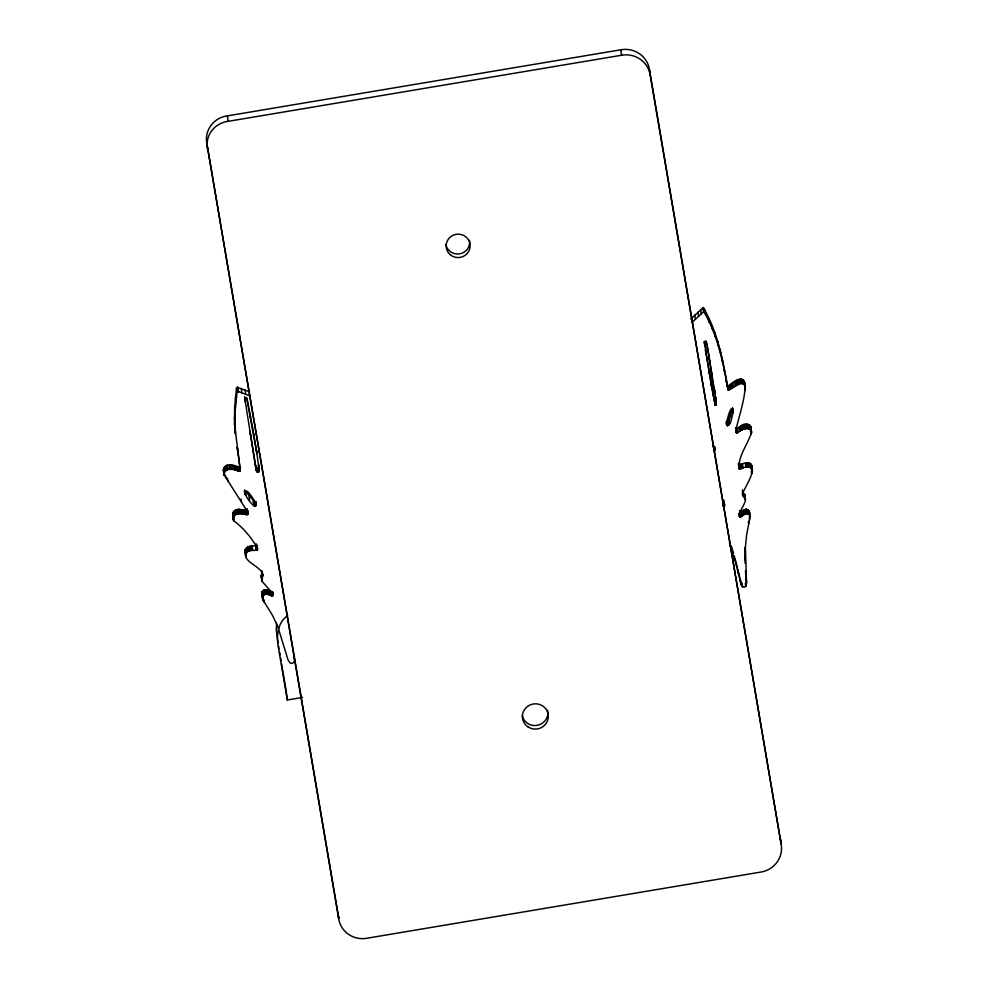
<?xml version="1.0" encoding="UTF-8"?>
<svg xmlns="http://www.w3.org/2000/svg" width="988" height="988" viewBox="0 0 988 988"><rect width="100%" height="100%" fill="white"/><g stroke="black" fill="none" stroke-linecap="round" stroke-linejoin="round"><path stroke-width="1.48" d="M745.162 563.432L744.853 547.476M729.428 543.104L734.936 560.159L741.37 585.094L742.692 586.872L744.656 587.144L746.101 585.761L746.533 582.969L745.409 547.303L746.545 535.496L750.053 516.514L749.052 514.402L746.545 513.488L739.95 516.835L739.11 513.871M258.634 467.102L258.584 464.743L259.054 471.597M739.543 516.687C738.172 511.562 745.026 505.3 745.421 499.817C745.409 497.335 741.506 495.89 742.667 493.024C747.941 481.971 762.613 460.198 739.308 468.88C737.493 456.11 748.521 443.834 751.559 431.793C750.571 427.137 744.557 428.36 741.543 430.064C728.638 439.203 740.938 420.579 748.114 424.519C750.892 425.124 751.917 428.693 750.374 430.953M239.022 460.05L234.489 423.84L234.625 407.476L236.478 388.099L237.873 387.481L249.556 391.816M234.872 429.619L235.379 433.744L235.144 411.601L237.058 392.038L238.392 391.606L250.063 395.929M733.034 411.082C731.503 401.461 726.155 422.531 726.513 424.408C730.564 430.052 733.602 410.65 732.701 408.019M714.485 389.111L716.164 402.326L715.497 405.278L711.311 385.567L704.333 341.774L704.852 345.899C706.136 322.545 713.632 397.053 714.991 393.236L709.075 357.261L709.594 361.386M745.187 390.174C746.94 371.463 725.118 398.584 728.514 385.863C760.525 359.274 735.974 422.642 736.196 430.262L736.937 432.991M262.228 571.484L261.4 577.116M272.75 591.726L273.194 595.295L272.243 592.849L261.919 581.24L262.746 575.065M276.628 623.317L276.282 629.875L278.036 643.04M749.522 513.414C750.065 505.411 736.221 511.623 740.284 516.872M716.004 404.981L715.559 397.028L716.164 402.326M239.158 467.003C238.133 478.155 243.221 463.693 238.133 467.102C233.761 464.138 222.547 463.384 223.634 471.103M745.94 579.981L745.57 570.78L746.076 574.905M256.732 545.907C252.805 545.66 242.937 546.352 245.493 552.934M247.494 509.969C243.258 511.586 236.935 506.77 233.526 511.908C231.945 514.501 232.859 517.836 233.563 520.565C242.468 527.259 250.088 536.002 256.028 545.709C261.795 553.243 250.038 548.439 247.074 552.033C240.306 561.456 261.684 565.852 262.734 574.893M294.35 655.39L294.362 661.565L292.584 663.269L290.225 663.109L288.027 659.861L277.85 626.787L272.75 615.783L262.672 599.42L262.512 596.468L264.586 594.319L267.019 594.134L272.392 595.949L272.083 591.775L266.513 590.009L264.08 590.194L262.005 592.343L262.339 595.776M728.317 425.322L727.798 421.209L732.417 408.056L732.923 412.181M723.772 500.027C723.068 509.265 726.872 506.548 722.475 501.052M256.337 504.905C256.584 503.818 245.74 485.244 244.567 492.382C245.209 496.359 257.51 513.995 256.028 501.805M745.434 499.743L744.816 494.79L742.63 491.975M273.194 595.295L272.849 592.553M247.803 510.734L248.087 513.958L247.408 511.475L223.856 474.438L225.054 471.325L227.697 469.448L233.131 469.399L239.392 471.227L238.935 467.089M715.571 400.659L715.633 405.253M724.575 505.584L724.179 502.114M751.362 469.399C754.462 460.322 742.717 463.496 738.555 464.558M257.498 549.624L257.065 545.215M248.087 513.958C243.628 515.168 232.97 510.784 233.242 519.453M240.059 470.671L239.244 461.742M258.535 467.472C258.782 469.646 257.646 475.24 255.954 469.115L244.604 397.176M715.46 400.893L715.818 405.166M727.971 421.024L728.489 425.149M724.426 505.868L723.908 501.743M239.849 470.98L239.504 466.62M255.435 501.484L255.225 506.029L254.595 501.916L244.765 490.505M257.189 550.094L256.843 545.759M690.76 319.038L703.061 307.651M692.292 322.174L703.567 311.776L703.172 307.601L703.901 311.8C717.905 335.611 723.093 362.991 728.057 389.754C730.712 392.298 725.637 378.478 728.625 390.05M258.868 471.844L258.313 467.769M727.44 425.593L726.748 421.419L727.798 421.209M287.669 615.549C277.838 622.181 276.282 635.58 278.184 646.424L287.31 699.986L302.526 697.429M256.979 550.254L256.25 543.869M727.662 421.296L728.107 425.47L727.514 421.382M713.744 450.479L715.102 449.552L712.941 446.428M256.818 550.341L256.46 546.129M714.596 450.528L714.448 447.675M715.151 401.116L715.547 405.278M272.602 595.888L272.28 591.689M723.475 502.003L724.105 506.091M250.52 435.239L250.013 431.114L255.534 465.471L256.522 467.608L258.041 467.917M727.366 421.431L727.711 425.593M256.645 550.402L256.225 546.253M736.455 428.866L736.863 433.003M740.494 516.848L740.086 512.71M206.949 143.915A23.848 23.243 -7.1 0 1 227.438 115.868L620.859 49.783A24.539 23.91 -7.1 0 1 649.486 69.58L781.138 844.048A24.465 23.836 -7.1 0 1 760.661 872.095L367.24 938.192A24.305 23.687 -7.1 0 1 338.6 918.395L207.122 145.285M207.628 149.386A23.848 23.243 -7.1 0 1 228.117 121.339L621.538 55.242A24.539 23.91 -7.1 0 1 650.166 75.039L781.138 844.048M258.066 472.128L257.559 468.003L257.942 472.128M739.691 465.027L740.444 469.139L739.938 465.015M722.759 505.695L723.809 506.152M271.972 595.962L271.354 591.824M723.685 506.14L723.117 502.015M726.933 421.468L727.637 425.606M714.102 450.565L713.756 447.823M714.855 401.14L715.374 405.265M723.574 506.128L722.883 501.941M739.851 516.81L739.407 514.032M271.663 595.9L271.144 591.775M254.04 501.83L254.781 506.017M739.086 464.903L739.839 469.102L739.32 464.978M726.748 421.419L727.205 425.519M714.695 401.091L715.164 405.204M728.415 390.001L727.847 385.863M253.731 501.694L254.348 505.868M738.789 464.768L739.481 468.979M739.246 468.843L738.542 463.236M727.662 385.74L728.168 389.865M253.447 501.496L254.151 505.757M256.522 467.608L257.102 471.795M735.899 428.656L736.678 432.966M739.012 468.621L738.456 463.891M233.736 517.428L232.736 515.328M703.382 307.676C717.276 331.449 722.685 358.669 727.427 385.431M714.41 400.856L705.444 349.913L705.951 354.037M261.981 581.339L261.289 575.004M741.42 581.994L741.766 585.872M744.816 494.79L745.421 499.817M261.82 581.03L261.178 575.918M740.543 579.944L739.901 577.881L740.407 582.006M731.305 545.944L733.528 553.157M735.196 559.023L737.505 567.976M739.567 576.486L737.888 569.471L738.407 573.596M714.312 400.597L714.929 404.981M247.049 398.386L253.484 432.336M253.731 433.769L256.88 453.64L246.691 398.028C244.407 394.941 245.222 408.328 244.728 396.991M706.099 341.008L706.951 345.541M708.816 355.804L707.223 347.047L707.741 351.172M207.208 145.434L337.921 912.924A24.305 23.687 -7.1 0 0 338.328 915.024M278.542 646.016L279.048 648.993M279.555 651.969L280.061 654.945M280.567 657.922L281.074 660.898M281.58 663.874L286.149 690.649M256.374 449.515L259.165 470.041M750.942 427.211L751.584 432.732M750.608 426.47L751.522 433.213M750.423 426.174L750.942 430.299M744.767 382.85L745.36 387.543M750.225 425.902L751.275 434.164M744.507 382.035L745.36 388.864M750.003 425.643L750.51 429.768M750.584 430.509L751.09 434.621M744.26 381.529L745.298 389.519M749.769 425.408L750.275 429.521M744.075 381.232L744.594 385.357M749.509 425.173L750.015 429.298M743.655 380.689L744.396 385.085M749.324 425.05L749.843 429.163M743.421 380.454L743.939 384.567M748.953 424.815L749.657 429.051M748.743 424.716L749.262 428.841M743.161 380.219L743.68 384.344M748.546 424.642L749.052 428.767M742.902 380.01L743.408 384.134M748.336 424.568L748.842 428.693M742.667 379.849L743.186 383.974M748.114 424.519L748.632 428.644M742.42 379.713L742.939 383.838M747.891 424.482L748.41 428.607M742.173 379.59L742.68 383.715M747.681 424.47L748.188 428.594M741.914 379.491L742.42 383.616M741.642 379.404L742.161 383.529M741.37 379.343L741.889 383.468M741.099 379.306L741.605 383.43M746.755 424.445L747.274 428.57M751.769 465.632L752.473 471.091M740.815 379.281L741.333 383.406M751.584 465.225L752.448 471.313M751.25 464.681L752.066 471.066M751.065 464.422L751.572 468.547M751.559 468.868L752.078 472.993M740.284 379.281L740.79 383.406M745.829 424.507L746.348 428.619M750.855 464.187L751.374 468.312M750.633 463.952L751.152 468.077M750.398 463.743L750.917 467.867M751.312 471.288L751.646 474.042M739.74 379.306L740.259 383.43M750.151 463.557L750.67 467.682M749.892 463.372L750.411 467.497M739.209 379.38L739.716 383.505M744.915 424.63L745.434 428.755M749.62 463.211L750.139 467.336M749.336 463.076L749.855 467.201M738.678 379.478L739.185 383.603M749.052 462.952L749.571 467.077M748.756 462.853L749.275 466.978M738.147 379.627L738.666 383.752M743.902 424.852L744.421 428.977M748.472 462.779L748.978 466.904M748.175 462.717L748.682 466.842M747.867 462.68L748.385 466.805M742.902 425.149L743.421 429.274M747.57 462.68L748.089 466.805M737.11 379.997L737.628 384.11M747.274 462.693L747.793 466.818M746.632 462.767L747.15 466.892M741.926 425.519L742.445 429.644M736.109 380.454L736.628 384.579M746.002 462.89L746.508 467.015M741.025 425.939L741.543 430.064M735.158 380.998L735.665 385.122M745.372 463.076L745.891 467.201M740.16 426.446L740.679 430.558M739.345 427.014L739.851 431.139M733.59 382.084L734.096 386.209M749.398 511.475L750.065 517.02M749.151 510.957L750.028 517.539M748.904 510.648L749.571 514.97M748.731 510.45L749.237 514.575M748.546 510.277L749.052 514.402M749.324 517.169L749.657 519.91M742.556 464.15L743.062 468.275M748.138 509.969L748.867 514.242M747.928 509.833L748.447 513.958M732.108 383.307L732.627 387.432M747.706 509.722L748.225 513.846M737.431 428.409L737.937 432.534M747.484 509.61L747.99 513.735M737.209 428.545L737.727 432.67M747.249 509.524L747.755 513.649M736.974 428.669L737.493 432.793M741.383 464.595L741.889 468.72M747.014 509.462L747.521 513.587M748.361 521.392L748.694 524.146M736.739 428.78L737.246 432.892M746.767 509.413L747.286 513.538M730.848 384.369L731.355 388.494M746.52 509.376L747.039 513.501M744.495 494.272L745.001 498.397M746.286 509.363L746.792 513.488M744.063 493.716L744.582 497.841M746.039 509.363L746.545 513.488M735.788 427.903L736.418 432.781M735.591 427.705L736.196 432.361M740.173 464.965L740.568 469.115M743.581 493.197L744.088 497.322M745.73 509.388L746.236 513.513M745.421 509.438L745.928 513.55M743.087 492.654L743.841 497.063M729.613 385.234L730.132 389.358M739.444 465.002L740.074 469.139M745.125 509.499L745.631 513.624M742.408 489.986L743.149 496.1M744.829 509.598L745.335 513.723M732.244 409.131L732.75 413.256M731.997 410.205L732.516 414.33M742.445 492.654L742.791 495.408M744.532 509.709L745.051 513.834M744.26 509.845L744.767 513.97M728.564 385.839L729.07 389.964M743.816 510.104L744.322 514.229M743.384 510.401L743.902 514.526M727.39 385.332L727.958 389.605M742.988 510.734L743.507 514.859M726.649 382.467L727.168 386.592M730.651 414.664L731.169 418.789M742.618 511.105L743.137 515.23M725.711 377.848L726.229 381.973M742.223 511.488L742.741 515.613M724.216 369.302L724.735 373.427M741.803 511.846L742.321 515.971M722.067 357.458L722.574 361.583M741.358 512.167L741.877 516.292M741.124 512.315L741.642 516.44M729.132 418.863L729.65 422.988M740.877 512.439L741.395 516.563M740.617 512.55L741.136 516.675M720.203 349.196L720.709 353.321M728.823 419.591L729.329 423.716M740.358 512.636L740.877 516.761M728.452 420.295L728.959 424.408M739.691 510.66L740.395 516.86M739.444 512.71L740.061 516.848M717.955 341.65L718.474 345.775M744.754 556.083L745.261 560.208M738.9 513.612L739.407 516.576M746.014 577.708L746.533 581.833M726.452 422.395L726.995 425.383M746.026 578.845L746.533 582.969M726.205 421.814L726.711 425.013M714.657 332.388L715.176 336.513M745.829 582.834L746.175 585.588M745.767 583.019L746.026 585.933M745.582 583.352L745.829 586.255M745.372 583.649L745.705 586.403M712.076 325.966L712.583 330.091M742.087 583.92L742.556 586.773M741.963 583.809L742.309 586.563M708.445 317.778L708.964 321.903M740.864 580.969L741.482 585.365M704.728 309.763L705.247 313.888M704.444 309.207L704.963 313.332M715.658 399.387L716.177 403.512M704.123 308.676L704.642 312.801M703.777 308.157L704.283 312.282M711.162 369.327L711.681 373.439M734.43 556.034L734.936 560.159M712.632 391.594L713.138 395.719M710.792 381.442L711.311 385.567M708.717 369.475L709.236 373.6M700.714 309.664L701.221 313.789M704.382 341.28L704.728 344.022M723.648 501.941L724.056 506.103M722.734 503.139L723.068 505.893M697.985 312.109L698.504 316.234M714.633 446.415L714.991 450.256L714.62 447.539M714.089 446.403L714.46 450.565L713.731 446.465M694.836 315.098L695.354 319.223M649.486 69.58L650.166 75.039M620.859 49.783L621.538 55.242M337.921 912.924L338.6 918.395M227.438 115.868L228.117 121.339M286.31 691.983L287.31 699.986M253.657 433.72L254.002 436.461M257.954 467.954L258.263 472.116M257.164 467.954L257.806 472.116M256.929 467.88L257.559 472.042M272.367 591.639L272.836 595.789M249.952 413.305L250.458 417.43M256.695 467.756L257.325 471.943M256.275 467.312L256.966 471.671M271.885 591.824L272.293 595.962M256.04 466.867L256.547 470.992M271.564 591.849L272.182 595.974M255.67 465.953L256.349 470.535M255.447 464.99L256.053 469.596M245.16 390.137L245.679 394.261M270.218 591.429L270.724 595.554M269.304 591.009L269.823 595.134M268.538 590.651L269.057 594.776M267.748 590.342L268.254 594.467M255.966 502.25L256.225 505.189M266.921 590.095L267.439 594.22M255.83 502.559L256.04 505.51M241.331 388.716L241.838 392.841M255.608 502.855L255.867 505.695M266.513 590.009L267.019 594.134M255.275 501.657L255.694 505.844M255.089 501.793L255.435 505.992M266.093 589.96L266.599 594.084M265.661 589.935L266.18 594.06M254.373 501.904L255.003 506.041M265.241 589.947L265.76 594.072M253.928 501.793L254.558 505.955M264.821 589.997L265.34 594.121M262.178 571.496L262.722 575.782M264.574 590.046L265.08 594.171M253.286 501.324L253.879 505.535M261.919 570.978L262.685 575.955M264.315 590.108L264.833 594.233M264.08 590.194L264.586 594.319M261.795 573.065L262.302 577.19M263.833 590.293L264.352 594.418M261.499 574.003L262.005 578.128M263.611 590.416L264.117 594.541M238.022 387.531L238.54 391.656M263.388 590.552L263.907 594.665M237.873 387.481L238.392 391.606M263.178 590.701L263.697 594.825M237.577 387.42L238.244 391.569M262.981 590.861L263.5 594.986M237.355 387.407L237.935 391.532M262.796 591.034L263.314 595.159M263.92 599.778L264.265 602.532M237.231 387.407L237.676 391.544M256.991 545.5L257.411 549.797M262.623 591.232L263.141 595.356M237.108 387.432L237.503 391.606M262.462 591.429L262.981 595.554M236.935 387.506L237.293 391.742M262.326 591.651L262.709 595.999M262.993 597.123L263.5 601.247M236.725 387.654L237.083 391.989M262.092 592.108L262.61 596.233M236.54 387.914L236.959 392.347M262.005 592.343L262.45 596.703M262.512 597.147L262.857 599.901M256.053 546.302L256.472 550.44L255.694 546.315M261.882 592.812L262.672 599.42M249.075 496.297L249.594 500.422M235.416 397.497L235.922 401.622M245.197 491.197L245.716 495.321M247.766 511.154L247.976 514.143M252.101 546.142L252.619 550.267M234.625 407.476L235.144 411.601M244.962 490.863L245.481 494.976M247.062 508.734L247.803 514.303M244.579 490.134L245.271 494.63M247.21 510.24L247.642 514.415M244.456 490.74L244.938 493.877M247.049 510.339L247.383 514.538M246.778 510.438L247.198 514.575M251.261 546.166L251.779 550.291M246.432 510.487L246.938 514.612M246.173 510.5L246.679 514.625M234.366 417.109L234.872 421.234M245.913 510.5L246.42 514.625M250.421 546.241L250.94 550.365M245.654 510.487L246.16 514.612M234.489 423.84L234.996 427.965M239.751 465.867L237.219 447.119L237.725 451.244M245.394 510.45L245.901 514.575M249.594 546.376L250.1 550.501M239.331 466.855L239.714 471.091M249.112 546.488L249.631 550.612M244.518 510.265L245.024 514.39M238.688 467.126L239.207 471.251M248.643 546.636L249.161 550.761M238.503 467.139L239.022 471.264M238.318 467.126L238.824 471.251M243.653 510.018L244.172 514.143M248.186 546.821L248.704 550.946M238.133 467.102L238.639 471.227M237.775 467.04L238.293 471.165M247.741 547.031L248.26 551.156M237.429 466.954L237.947 471.066M247.432 547.216L247.939 551.341M237.095 466.83L237.602 470.955M241.084 499.002L241.418 501.743M242.418 509.685L242.937 513.809M247.124 547.426L247.642 551.551M246.839 547.661L247.346 551.786M246.555 547.908L247.074 552.033M246.308 548.179L246.815 552.304M241.171 509.45L241.677 513.575M246.012 548.538L246.518 552.663M235.7 466.237L236.218 470.362M245.74 548.933L246.247 553.058M245.493 549.353L246.012 553.465M234.983 465.928L235.49 470.053M245.283 549.773L245.802 553.898M239.899 509.339L240.417 513.451M245.11 550.23L245.814 556.676M234.242 465.681L234.761 469.794M244.987 550.798L245.592 556.096M239.22 509.326L239.738 513.451M238.54 509.363L239.059 513.488M232.612 465.274L233.131 469.399M237.873 509.45L238.392 513.575M237.206 509.586L237.725 513.711M230.945 465.064L231.451 469.189M236.564 509.771L237.071 513.896M236.107 509.932L236.626 514.056M230.142 465.039L230.649 469.164M235.675 510.129L236.181 514.254M235.243 510.364L235.762 514.489M229.34 465.064L229.858 469.189M234.848 510.635L235.354 514.748M234.465 510.92L234.971 515.044M234.094 511.241L234.613 515.366M233.897 511.451L234.403 515.575M233.699 511.673L234.218 515.798M233.526 511.908L234.045 516.032M227.487 465.274L227.993 469.386M233.366 512.154L233.736 516.539M227.191 465.323L227.697 469.448M233.094 512.686L233.613 516.81M232.995 512.957L234.008 521.269M226.894 465.397L227.401 469.522M232.822 513.525L233.798 520.96M226.598 465.496L227.117 469.621M232.76 513.884L233.563 520.565M226.314 465.607L226.832 469.732M226.129 465.706L226.635 469.831M225.943 465.805L226.277 470.053M227.425 478.143L227.759 480.897M225.585 466.064L226.104 470.177M225.425 466.2L225.943 470.325M224.968 466.682L225.474 470.807M224.548 467.201L225.054 471.325M225.425 475.08L225.77 477.834M224.264 467.608L224.782 471.733M224.017 468.016L224.535 472.141M223.794 468.46L224.313 472.573M223.609 468.905L224.128 473.03M223.473 469.312L224.153 475.228M223.325 469.918L223.93 474.771M780.458 838.59A24.465 23.836 -7.1 0 1 780.841 841.751M339.279 918.074A24.305 23.687 -7.1 0 1 338.6 916.049M469.535 240.331A12.004 11.695 -7.1 0 1 459.667 253.854A12.004 11.695 -7.1 0 1 445.86 244.308M547.624 710.249A12.98 12.646 -7.1 0 1 537.583 725.278A12.98 12.646 -7.1 0 1 522.232 715.571M451.158 255.423A12.004 11.695 -7.1 0 0 470.078 246.926A12.004 11.695 -7.1 0 0 453.183 235.243A12.004 11.695 -7.1 0 0 451.158 255.423M528.271 727.082A12.98 12.646 -7.1 0 0 548.315 717.078A12.98 12.646 -7.1 0 0 529.519 705.197A12.98 12.646 -7.1 0 0 528.271 727.082"/></g></svg>
